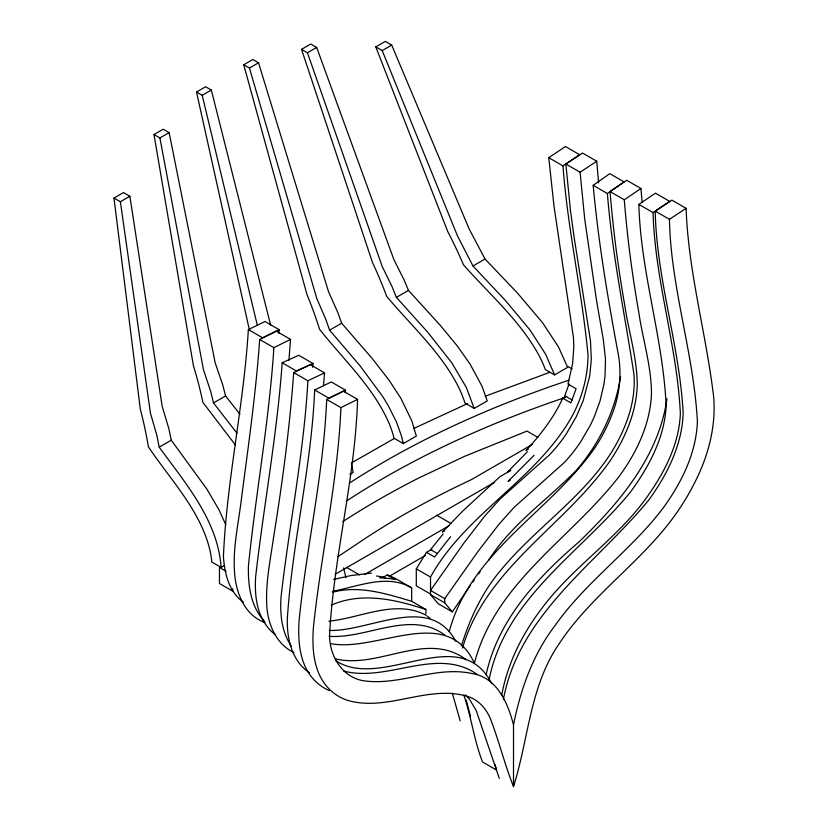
<?xml version="1.0" encoding="UTF-8"?>
<svg xmlns="http://www.w3.org/2000/svg" width="828" height="828" viewBox="0 0 828 828"><rect width="100%" height="100%" fill="white"/><g stroke="black" fill="none" stroke-linecap="round" stroke-linejoin="round"><path stroke-width="1.24" d="M357.572 399.375L340.908 407.635C337.845 481.782 320.902 554.325 313.377 627.945C311.825 649.939 313.636 675.42 331.324 691.028A136.91 79.043 -60 0 0 347.263 700.26C387.597 712.349 428.594 683.752 468.824 696.803C479.07 700.385 486.409 709.089 490.476 718.89C499.046 741.143 504.645 764.43 513.505 786.6L513.505 724.831C507.874 703.117 497.152 677.48 472.012 673.537C435.745 665.577 400.4 685.843 364.123 680.844C341.871 677.656 328.788 654.845 329.627 633.71C333.912 555.164 355.222 478.263 357.572 399.375L343.351 391.168L326.687 399.427C323.624 473.575 306.681 546.118 299.167 619.737C297.604 641.731 299.425 667.213 317.103 682.821A136.91 79.043 -60 0 0 329.513 690.697M345.328 392.71L345.514 390.164L331.293 381.956L314.65 389.967C311.545 466.837 292.315 541.936 287.347 618.526C286.705 638.554 291.87 661.23 309.672 672.905M288.91 360.501L290.545 339.397L276.324 331.19L259.661 339.449C255.904 394.128 247.945 448.393 240.927 502.72C237.802 526.929 232.306 551.345 234.831 575.884C236.787 594.763 245.688 616.022 265.063 622.511M290.545 339.397L273.882 347.656C269.193 420.79 255.842 493.033 248.441 565.855C247.914 585.117 250.594 606.572 264.411 621.155M323.5 385.662L324.535 372.859L310.314 364.651L293.681 372.559C289.728 427.714 282.42 482.569 273.602 537.144C270.342 560.39 265.229 583.781 266.895 607.39C268.344 625.347 276.821 644.639 293.971 652.536M324.535 372.859L307.892 380.766C303.814 453.599 289.179 525.221 280.971 597.547C279.988 614.2 281.613 632.054 291.352 646.161M278.901 333.425L279.212 329.73L265.001 321.523L248.348 329.565C243.753 405.596 226.665 480.55 223.425 556.561C224.564 573.162 228.838 592.113 243.391 602.132M312.642 367.311L313.005 363.502L298.784 355.295L282.182 362.778C277.08 434.524 263.811 505.308 255.655 576.65C254.589 593.459 256.162 611.581 266.419 625.595A122.151 70.525 -60 0 0 275.124 634.548M666.964 398.744C658.871 456.311 619.437 502.896 579 541.874C537.703 577.385 498.011 619.572 486.15 674.603M620.576 376.45C615.245 410.967 599.358 443.57 576.64 469.973C547.267 500.184 511.321 524.103 488.53 560.463M501.685 695.365C507.388 663.714 522.075 634.372 541.429 608.901C571.216 568.443 614.655 540.653 644.608 500.329C663.176 474.941 679.157 445.526 680.357 413.41C677.149 345.897 654.865 280.485 653.075 212.599L638.854 204.392L655.497 193.183L669.717 201.39L653.075 212.599M513.505 724.831C520.584 689.424 532.828 654.544 555.008 625.616C585.748 581.846 630.625 550.786 662.897 508.351C681.372 483.003 696.327 453.289 697.383 421.39C693.802 353.442 670.763 287.72 669.448 219.316L655.227 211.109L671.891 200.128L686.112 208.335C688.296 272.122 706.243 333.787 713.643 396.86C716.106 425.861 708.582 454.81 695.696 480.654A136.91 79.043 -60 0 1 679.757 508.288C645.84 559.645 591.606 593.438 558.196 645.198C529.879 687.043 528.388 739.715 513.505 786.6M503.372 699.556C519.311 613.569 596.75 563.34 648.676 500.143C667.151 474.796 682.117 445.081 683.172 413.182C679.591 345.235 656.542 279.512 655.227 211.109M489.048 679.902C505.111 597.909 581.152 552.555 630.398 492.122C648.955 466.723 664.936 437.319 666.136 405.202C662.938 337.689 640.655 272.277 638.854 204.392M569.095 383.902L564.748 395.774L572.21 400.09M449.231 631.578C470.356 552.121 549.45 512.377 594.245 448.724A99.484 57.442 -60 0 0 611.944 414.631C619.437 395.794 621.859 375.094 618.433 355.077C607.928 298.836 598.344 242.356 593.179 185.327L609.781 173.642L624.001 181.849L607.39 193.545C612.161 254.072 624.571 313.564 633.834 373.449C635.376 390.257 632.199 407.159 626.154 422.839A99.484 57.442 -60 0 1 608.456 456.932C579.227 500.102 534.64 529.34 501.623 569.229C482.548 591.337 469.993 618.143 461.413 645.861M462.51 648.024C485.974 567.915 564.479 526.091 610.07 460.885C625.057 438.519 636.297 412.603 637.26 385.372C637.187 357.727 628.452 331.024 624.519 303.835C618.009 266.657 613.03 229.211 610.07 191.589L626.713 180.287L640.934 188.494L642.145 202.311M566 396.291L562.698 398.196C553.901 417.788 540.405 434.803 526.008 450.567L528.243 449.283M430.519 594.049L416.298 585.841L416.298 568.846L426.492 552.348L431.885 549.233M470.625 585.106L452.305 611.871L438.084 603.664L430.519 594.618L430.519 577.054C465.264 514.116 535.023 480.488 570.896 418.306C581.753 399.127 587.87 377.226 588.046 355.171C582.094 291.87 567.666 229.439 562.988 165.9L548.767 157.693L565.42 146.504L579.631 154.722L562.988 165.9M452.305 611.871L444.739 602.825L444.739 598.623L478.139 551.251L498.911 524.321L514.209 507.253L563.599 463.162A94.423 54.513 -60 0 0 580.687 441.81L590.374 425.188L594.297 416.794L600.052 400.907L603.891 384.316L605.009 376.015L605.496 359.083L603.25 339.128L596.636 301.144L584.734 219.254L580.086 172.234L565.866 164.027L582.529 153.045L596.75 161.253L598.592 182.853M472.788 582.053L474.227 580.014M478.594 573.897L480.126 571.827M450.535 536.782L434.628 557.047L426.492 552.348M443.104 534.029L430.591 549.575L437.287 553.446M527.343 451.798L507.926 471.66L510.1 470.418M534.153 455.265L508.04 481.42L510.234 480.157M330.91 643.666C377.475 652.485 446.83 603.622 474.413 663.187C495.092 583.14 569.747 539.494 617.916 477.973C636.235 453.578 650.311 424.505 651.47 393.579C651.408 365.935 642.673 339.232 638.73 312.042C632.23 274.875 627.251 237.429 624.291 199.796L640.934 188.494M580.086 172.234L596.75 161.253M669.448 219.316L686.112 208.335M349.468 483.086C417.467 438.943 492.153 405.906 568.888 380.207M346.601 500.95C414.31 456.58 488.768 423.305 565.317 397.409M351.289 463.038L394.19 438.55M249.777 330.237A277.918 166.614 62 0 0 248.928 327.857L196.515 92.022L205.623 86.764L211.326 90.055L270.632 325.125M243.732 64.77L252.84 59.512L258.533 62.804L328.519 291.694L337.865 312.673L341.654 323.199L372.352 358.69L388.974 380.073L400.866 398.289L411.806 420.841L416.36 436.066L403.319 443.591L394.056 438.25A69.314 39.061 58.8 0 0 389.181 423.563C373.521 387.225 343.724 359.88 319.587 329.327A277.722 156.502 58.8 0 0 306.919 294.375L243.732 64.77L249.435 68.051L316.782 298.473L325.911 319.577L329.585 330.175L360.025 365.79L382.857 396.736L388.218 405.585L396.467 422.042L401.435 435.942L403.319 443.591M196.515 92.022L202.218 95.313L211.326 90.055M249.435 68.051L258.533 62.804M235.525 445.164L202.932 402.429A279.74 177.358 65.4 0 0 193.4 365.666L153.987 134.54L163.219 129.209L169.129 132.625L215.187 362.881L222.742 384.896L225.568 395.981L239.934 414.197M301.527 49.359L310.748 44.029L316.669 47.444L393.931 259.692L404.188 280.143L408.463 290.38L440.134 325.197L457.449 346.176L470.004 363.999L481.948 386.086L487.247 400.897L474.196 408.421L464.943 403.081A69.707 36.535 55.8 0 0 459.364 388.756C441.986 353.121 411.744 326.346 386.676 296.341A279.15 146.328 55.8 0 0 372.414 262.31L301.527 49.359L307.447 52.775L382.194 266.461L392.234 287.037L396.384 297.356L427.848 332.359L451.695 362.685L466.309 387.411L474.196 408.421M153.987 134.54L159.907 137.955L169.129 132.625M307.447 52.775L316.669 47.444M224.367 565.524L221.107 567.408L211.854 562.067A70.732 46.917 68.8 0 0 208.915 546.097C198.202 508.061 169.843 478.905 148.378 446.789A282.907 187.666 68.8 0 0 140.315 409.177L113.974 198.047L123.465 192.562L129.872 196.267L162.184 406.351L168.902 428.852L171.261 440.196L206.886 489.1L218.985 509.789L225.744 524.693M375.798 46.885L385.299 41.4L391.706 45.095L469.207 229.087L485.042 259.04L517.645 293.257L542.661 322.858L558.476 346.891L567.615 367.353L554.574 374.887L545.31 369.547A70.473 34.258 53.2 0 0 539.059 355.512C520.098 320.612 489.451 294.323 463.514 264.846A281.955 137.055 53.2 0 0 447.782 231.664L375.798 46.885L382.205 50.58L457.47 235.866L472.974 266.005L505.359 300.409L530.127 330.155L545.693 354.332L554.574 374.887M113.974 198.047L120.381 201.753L129.872 196.267M382.205 50.58L391.706 45.095M329.585 330.175L341.654 323.199M237.005 433.23L213.489 402.946L225.568 395.981M396.384 297.356L408.463 290.38M221.107 567.408C217.94 520.636 185.555 483.386 159.193 447.161L171.261 440.196M472.974 266.005L485.042 259.04M349.902 474.434L353.163 472.55L351.558 464.736M337.834 556.747L359.321 542.371A865.933 499.946 0 0 1 453.402 488.251L471.577 479.526L532.528 444.346M510.876 470.387L499.895 476.721L462.842 510.938L442.4 532.083L444.626 530.8M335.226 574.259L494.212 482.465M364.817 574.404L448.942 525.842M382.96 577.478L387.276 574.994L394.77 578.079L411.682 587.932L411.682 601.283L425.902 609.501L425.902 613.703M389.439 576.205L425.344 555.474M413.493 428.594L467.623 403.567M279.212 329.73L262.569 337.772L248.348 329.565M345.514 390.164L328.871 398.175L314.65 389.967M313.005 363.502L296.393 370.985L282.182 362.778M485.343 396.198L549.678 372.372M331.283 605.144C361.826 591.668 395.629 599.503 425.902 609.501M332.535 592.289C358.917 585.023 386.355 593.759 411.682 601.294M332.928 591.202C358.069 586.597 387.411 573.38 411.682 587.932M333.601 579.455L350.927 575.553L371.368 573.09M328.923 621.166C360.604 618.133 395.66 598.82 426.296 615.359M329.306 630.439C369.288 631.888 430.032 592.672 455.731 641.307M329.078 636.308C367.042 639.061 410.16 609.625 444.626 634.91M379.503 577.789L390.34 578.534L395.411 579.693L387.276 574.994M376.523 576.009L383.178 576.95L385.413 578.234M335.371 658.85C378.655 669.459 426.358 630.087 466.133 659.626M343.63 671.022C387.494 682.748 436.584 646.068 477.249 674.416M610.07 191.589L624.291 199.796M593.179 185.327L607.39 193.545M567.78 366.411L572.2 368.957M562.698 398.196L570.834 402.894L576.122 388.756L567.987 384.057L572.645 363.44L573.835 346.963L573.483 337.71L553.994 206.068L548.767 157.693M537.941 437.422L526.991 431.088L464.643 456.29L418.823 477.973A866.409 500.215 0 0 0 342.688 521.681M259.661 339.449L273.882 347.656M293.681 372.559L307.892 380.766M326.687 399.427L340.908 407.635M436.666 515.202L450.929 523.431M416.298 568.846L430.519 577.054M444.739 598.623L430.519 590.416L463.918 543.044L484.701 516.113L499.998 499.046L549.378 454.955A94.423 54.513 -60 0 0 566.466 433.603L576.153 416.981L583.181 400.773L589.681 376.109L591.337 359.621L590.457 340.784L574.187 237.677L570.513 211.047L565.866 164.027M430.519 594.618L444.739 602.825M346.394 567.325L359.549 574.922M226.096 571.33L219.461 567.501L219.461 583.512L232.73 591.161L232.73 588.698M496.769 770.195L482.548 761.988C473.999 740.325 471.391 716.965 463.815 695.075M335.93 660.868C383.033 691.028 459.519 620.928 491.853 683.742M427.217 616.094L430.011 618.299M465.398 694.961L469.497 699.174L476.255 710.683L499.294 778.392M460.192 720.836L452.316 693.108M494.916 764.296L496.396 769.015M470.573 716.613L466.226 700.146M213.489 402.946L210.788 391.799L203.45 369.661L159.907 137.955M202.218 95.313L257.394 325.642M343.661 567.873L345.876 577.696M159.193 447.161L156.947 435.756L150.448 413.12L120.381 201.753"/></g></svg>
